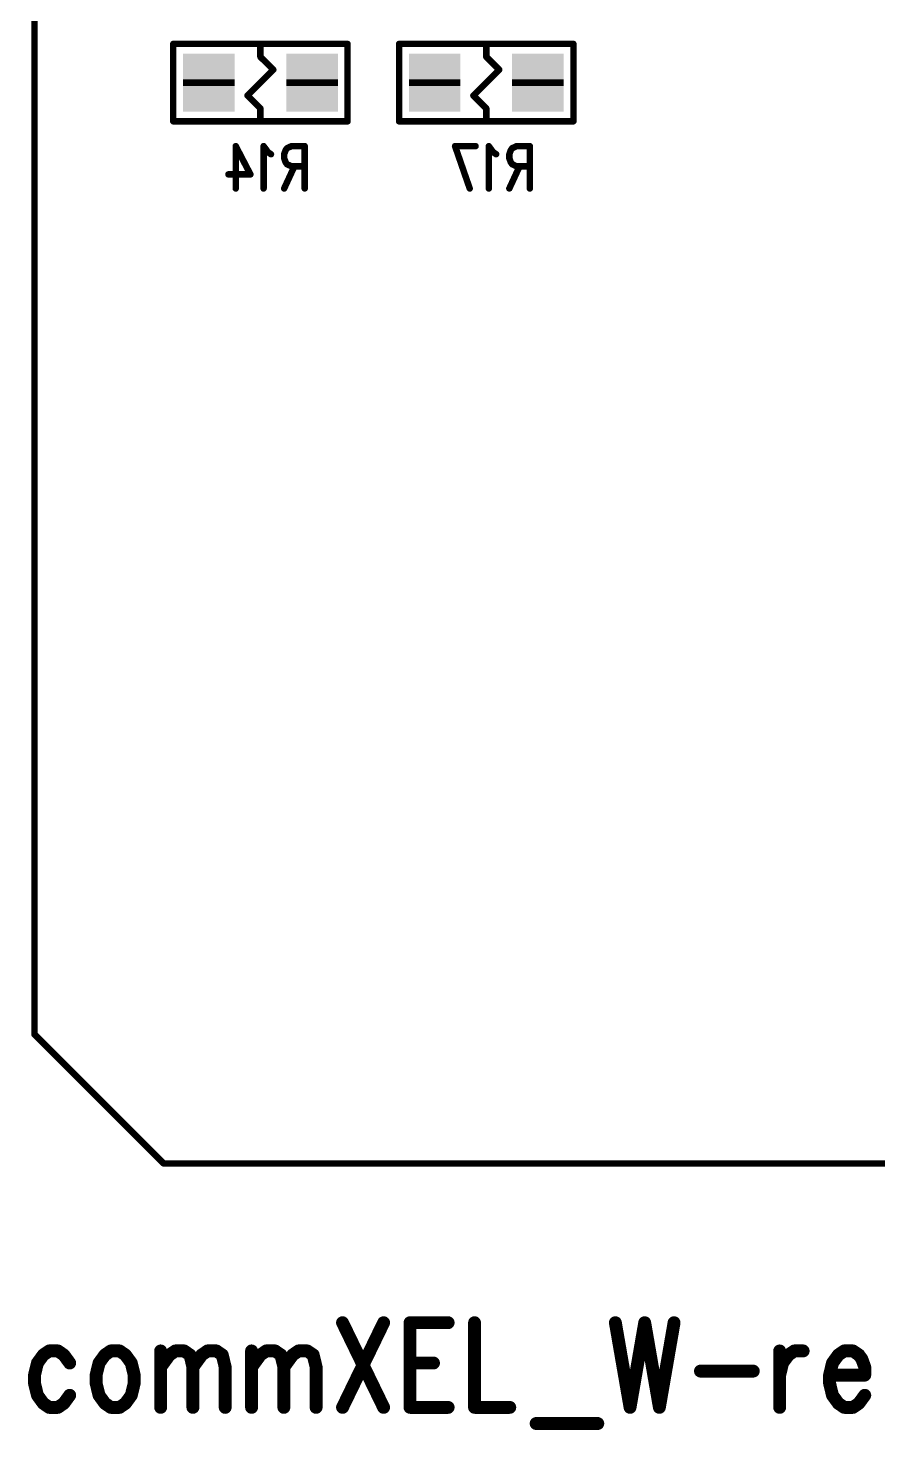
# Model space of a CAD drawing. Extents: x 99.9 to 126.1, y 95.7 to 155.
# Drawn here: x 99.9 to 113.07, y 95.87 to 117.6 of the extents above; entities that cross this region are included whole.
import ezdxf

# ---------------------------------------------------------------- set-up
doc = ezdxf.new("R2010")
doc.units = 0
doc.layers.get('0').update_dxf_attribs({"linetype": 'CONTINUOUS'})
doc.layers.add('MASK-BOTTOM_PHO', color=4, linetype='CONTINUOUS')
doc.layers.add('SILK-BOTTOM_PHO', color=5, linetype='CONTINUOUS')

# ---------------------------------------------------------------- blocks, each defined once
blk = doc.blocks.new('ROUND_1')
at = {"const_width": 0.050038}
blk.add_lwpolyline([(-0.025018, 0, 1), (0.025018, 0, 1)], format="xyb", close=True, dxfattribs=at)
blk = doc.blocks.new('ROUND_6')
at = {"const_width": 0.099948}
blk.add_lwpolyline([(-0.049974, 0, 1), (0.049974, 0, 1)], format="xyb", close=True, dxfattribs=at)
blk = doc.blocks.new('SQUARE_165')
blk.add_solid([(0.40005, 0.40005), (0.40005, -0.40005), (-0.40005, 0.40005), (-0.40005, -0.40005)])

msp = doc.modelspace()

# ---------------------------------------------------------------- linework, layer by layer
at = {"layer": 'MASK-BOTTOM_PHO'}
for points, const_width in [([(100.000054, 152.999948), (100.000054, 102.00005)], 0.100076), ([(102.700074, 116.700046), (102.700074, 116.800122)], 0.8001), ([(104.30002, 116.700046), (104.30002, 116.800122)], 0.8001), ([(106.19994, 116.700046), (106.19994, 116.800122)], 0.8001), ([(107.799886, 116.700046), (107.799886, 116.800122)], 0.8001), ([(100.000054, 102.00005), (102.00005, 100.000054)], 0.100076), ([(102.00005, 100.000054), (124.000006, 100.000054)], 0.100076), ([(104.772714, 97.531174), (105.408984, 96.218756)], 0.199898), ([(105.408984, 97.531174), (104.772714, 96.218756)], 0.199898), ([(105.818178, 97.531174), (105.818178, 96.218756)], 0.199898), ([(105.818178, 97.531174), (106.408982, 97.531174)], 0.199898), ([(106.818176, 97.531174), (106.818176, 96.218756)], 0.199898), ([(109.000036, 97.531174), (109.227366, 96.218756)], 0.199898), ([(109.454442, 97.531174), (109.227366, 96.218756)], 0.199898), ([(109.454442, 97.531174), (109.681772, 96.218756)], 0.199898), ([(109.909102, 97.531174), (109.681772, 96.218756)], 0.199898), ([(100.136452, 97.031302), (100.04552, 96.906334)], 0.199898), ([(100.227384, 97.093786), (100.136452, 97.031302)], 0.199898), ([(100.363528, 97.093786), (100.227384, 97.093786)], 0.199898), ([(100.45446, 97.031302), (100.363528, 97.093786)], 0.199898), ([(100.545392, 96.906334), (100.45446, 97.031302)], 0.199898), ([(101.090984, 97.031302), (101.000052, 96.906334)], 0.199898), ([(101.181916, 97.093786), (101.090984, 97.031302)], 0.199898), ([(101.31806, 97.093786), (101.181916, 97.093786)], 0.199898), ([(101.408992, 97.031302), (101.31806, 97.093786)], 0.199898), ([(101.499924, 96.906334), (101.408992, 97.031302)], 0.199898), ([(101.954584, 97.093786), (101.954584, 96.218756)], 0.199898), ([(101.954584, 96.84385), (102.090982, 97.031302)], 0.199898), ([(102.090982, 97.031302), (102.181914, 97.093786)], 0.199898), ([(102.181914, 97.093786), (102.318058, 97.093786)], 0.199898), ([(102.318058, 97.093786), (102.40899, 97.031302)], 0.199898), ([(102.40899, 97.031302), (102.454456, 96.84385)], 0.199898), ([(102.454456, 96.84385), (102.590854, 97.031302)], 0.199898), ([(102.590854, 97.031302), (102.681786, 97.093786)], 0.199898), ([(102.681786, 97.093786), (102.818184, 97.093786)], 0.199898), ([(102.818184, 97.093786), (102.909116, 97.031302)], 0.199898), ([(102.909116, 97.031302), (102.954582, 96.84385)], 0.199898), ([(103.363522, 97.093786), (103.363522, 96.218756)], 0.199898), ([(103.363522, 96.84385), (103.49992, 97.031302)], 0.199898), ([(103.49992, 97.031302), (103.590852, 97.093786)], 0.199898), ([(103.590852, 97.093786), (103.72725, 97.093786)], 0.199898), ([(103.72725, 97.093786), (103.818182, 97.031302)], 0.199898), ([(103.818182, 97.031302), (103.863648, 96.84385)], 0.199898), ([(103.863648, 96.84385), (104.000046, 97.031302)], 0.199898), ([(104.000046, 97.031302), (104.090978, 97.093786)], 0.199898), ([(104.090978, 97.093786), (104.227376, 97.093786)], 0.199898), ([(104.227376, 97.093786), (104.318308, 97.031302)], 0.199898), ([(104.318308, 97.031302), (104.36352, 96.84385)], 0.199898), ([(111.54537, 97.093786), (111.54537, 96.218756)], 0.199898), ([(111.590836, 96.906334), (111.681768, 97.031302)], 0.199898), ([(111.681768, 97.031302), (111.7727, 97.093786)], 0.199898), ([(111.7727, 97.093786), (111.909098, 97.093786)], 0.199898), ([(112.454436, 97.031302), (112.363758, 96.906334)], 0.199898), ([(112.545368, 97.093786), (112.454436, 97.031302)], 0.199898), ([(112.681766, 97.093786), (112.545368, 97.093786)], 0.199898), ([(112.772698, 97.031302), (112.681766, 97.093786)], 0.199898), ([(112.818164, 96.968818), (112.772698, 97.031302)], 0.199898), ([(100.04552, 96.906334), (100.000054, 96.718628)], 0.199898), ([(101.000052, 96.906334), (100.954586, 96.718628)], 0.199898), ([(101.54539, 96.718628), (101.499924, 96.906334)], 0.199898), ([(102.454456, 96.84385), (102.454456, 96.218756)], 0.199898), ([(102.954582, 96.84385), (102.954582, 96.218756)], 0.199898), ([(103.863648, 96.84385), (103.863648, 96.218756)], 0.199898), ([(104.36352, 96.84385), (104.36352, 96.218756)], 0.199898), ([(105.818178, 96.906334), (106.181906, 96.906334)], 0.199898), ([(111.54537, 96.718628), (111.590836, 96.906334)], 0.199898), ([(112.363758, 96.906334), (112.318292, 96.718628)], 0.199898), ([(112.86363, 96.84385), (112.818164, 96.968818)], 0.199898), ([(112.86363, 96.718628), (112.86363, 96.84385)], 0.199898), ([(100.000054, 96.718628), (100.000054, 96.59366)], 0.199898), ([(100.000054, 96.59366), (100.04552, 96.406208)], 0.199898), ([(100.954586, 96.718628), (100.954586, 96.59366)], 0.199898), ([(100.954586, 96.59366), (101.000052, 96.406208)], 0.199898), ([(101.499924, 96.406208), (101.54539, 96.59366)], 0.199898), ([(101.54539, 96.59366), (101.54539, 96.718628)], 0.199898), ([(110.318296, 96.781366), (111.13643, 96.781366)], 0.199898), ([(112.318292, 96.718628), (112.86363, 96.718628)], 0.199898), ([(112.318292, 96.718628), (112.318292, 96.59366)], 0.199898), ([(112.318292, 96.59366), (112.363758, 96.406208)], 0.199898), ([(100.04552, 96.406208), (100.136452, 96.28124)], 0.199898), ([(100.45446, 96.28124), (100.545392, 96.406208)], 0.199898), ([(101.000052, 96.406208), (101.090984, 96.28124)], 0.199898), ([(101.408992, 96.28124), (101.499924, 96.406208)], 0.199898), ([(112.363758, 96.406208), (112.454436, 96.28124)], 0.199898), ([(112.772698, 96.28124), (112.86363, 96.406208)], 0.199898), ([(100.136452, 96.28124), (100.227384, 96.218756)], 0.199898), ([(100.227384, 96.218756), (100.363528, 96.218756)], 0.199898), ([(100.363528, 96.218756), (100.45446, 96.28124)], 0.199898), ([(101.090984, 96.28124), (101.181916, 96.218756)], 0.199898), ([(101.181916, 96.218756), (101.31806, 96.218756)], 0.199898), ([(101.31806, 96.218756), (101.408992, 96.28124)], 0.199898), ([(105.818178, 96.218756), (106.408982, 96.218756)], 0.199898), ([(106.818176, 96.218756), (107.363514, 96.218756)], 0.199898), ([(112.454436, 96.28124), (112.545368, 96.218756)], 0.199898), ([(112.545368, 96.218756), (112.681766, 96.218756)], 0.199898), ([(112.681766, 96.218756), (112.772698, 96.28124)], 0.199898), ([(107.772708, 95.96882), (108.72724, 95.96882)], 0.199898)]:
    msp.add_lwpolyline(points, dxfattribs=dict(at, const_width=const_width))
at = {"layer": 'SILK-BOTTOM_PHO'}
for points, const_width in [([(100.000054, 152.999948), (100.000054, 102.00005)], 0.100076), ([(104.84993, 117.350032), (102.14991, 117.350032)], 0.100076), ([(102.14991, 117.350032), (102.14991, 116.149882)], 0.100076), ([(103.49992, 117.350032), (103.49992, 117.14988)], 0.100076), ([(104.84993, 116.149882), (104.84993, 117.350032)], 0.100076), ([(108.35005, 117.350032), (105.65003, 117.350032)], 0.100076), ([(105.65003, 117.350032), (105.65003, 116.149882)], 0.100076), ([(107.00004, 117.350032), (107.00004, 117.14988)], 0.100076), ([(108.35005, 116.149882), (108.35005, 117.350032)], 0.100076), ([(103.49992, 117.14988), (103.700072, 116.949982)], 0.100076), ([(107.00004, 117.14988), (107.199938, 116.949982)], 0.100076), ([(103.700072, 116.949982), (103.300022, 116.549932)], 0.100076), ([(107.199938, 116.949982), (106.799888, 116.549932)], 0.100076), ([(103.300022, 116.549932), (103.49992, 116.350034)], 0.100076), ([(106.799888, 116.549932), (107.00004, 116.350034)], 0.100076), ([(103.49992, 116.350034), (103.49992, 116.149882)], 0.100076), ([(107.00004, 116.350034), (107.00004, 116.149882)], 0.100076), ([(102.14991, 116.149882), (104.84993, 116.149882)], 0.100076), ([(105.65003, 116.149882), (108.35005, 116.149882)], 0.100076), ([(103.118158, 115.76558), (103.345488, 115.328192)], 0.100076), ([(103.118158, 115.76558), (103.118158, 115.109498)], 0.100076), ([(103.618284, 115.671854), (103.549958, 115.76558)], 0.100076), ([(103.549958, 115.76558), (103.549958, 115.109498)], 0.100076), ([(103.981758, 115.76558), (103.913686, 115.734338)], 0.100076), ([(104.186482, 115.76558), (103.981758, 115.76558)], 0.100076), ([(104.186482, 115.76558), (104.186482, 115.109498)], 0.100076), ([(106.515916, 115.76558), (106.743246, 115.109498)], 0.100076), ([(106.834178, 115.76558), (106.515916, 115.76558)], 0.100076), ([(107.10672, 115.671854), (107.038648, 115.76558)], 0.100076), ([(107.038648, 115.76558), (107.038648, 115.109498)], 0.100076), ([(107.470448, 115.76558), (107.402376, 115.734338)], 0.100076), ([(107.674918, 115.76558), (107.470448, 115.76558)], 0.100076), ([(107.674918, 115.76558), (107.674918, 115.109498)], 0.100076), ([(103.66375, 115.640612), (103.618284, 115.671854)], 0.100076), ([(103.890826, 115.703096), (103.86822, 115.640612)], 0.100076), ([(103.86822, 115.640612), (103.86822, 115.578128)], 0.100076), ([(103.86822, 115.578128), (103.890826, 115.515644)], 0.100076), ([(103.913686, 115.734338), (103.890826, 115.703096)], 0.100076), ([(107.152186, 115.640612), (107.10672, 115.671854)], 0.100076), ([(107.379516, 115.703096), (107.35691, 115.640612)], 0.100076), ([(107.35691, 115.640612), (107.35691, 115.578128)], 0.100076), ([(107.35691, 115.578128), (107.379516, 115.515644)], 0.100076), ([(107.402376, 115.734338), (107.379516, 115.703096)], 0.100076), ([(103.345488, 115.328192), (103.00462, 115.328192)], 0.100076), ([(104.027224, 115.45316), (103.86822, 115.109498)], 0.100076), ([(103.890826, 115.515644), (103.913686, 115.484402)], 0.100076), ([(103.913686, 115.484402), (103.981758, 115.45316)], 0.100076), ([(103.981758, 115.45316), (104.186482, 115.45316)], 0.100076), ([(107.515914, 115.45316), (107.35691, 115.109498)], 0.100076), ([(107.379516, 115.515644), (107.402376, 115.484402)], 0.100076), ([(107.402376, 115.484402), (107.470448, 115.45316)], 0.100076), ([(107.470448, 115.45316), (107.674918, 115.45316)], 0.100076), ([(100.000054, 102.00005), (102.00005, 100.000054)], 0.100076), ([(102.00005, 100.000054), (124.000006, 100.000054)], 0.100076), ([(104.772714, 97.531174), (105.408984, 96.218756)], 0.199898), ([(105.408984, 97.531174), (104.772714, 96.218756)], 0.199898), ([(105.818178, 97.531174), (105.818178, 96.218756)], 0.199898), ([(105.818178, 97.531174), (106.408982, 97.531174)], 0.199898), ([(106.818176, 97.531174), (106.818176, 96.218756)], 0.199898), ([(109.000036, 97.531174), (109.227366, 96.218756)], 0.199898), ([(109.454442, 97.531174), (109.227366, 96.218756)], 0.199898), ([(109.454442, 97.531174), (109.681772, 96.218756)], 0.199898), ([(109.909102, 97.531174), (109.681772, 96.218756)], 0.199898), ([(100.136452, 97.031302), (100.04552, 96.906334)], 0.199898), ([(100.227384, 97.093786), (100.136452, 97.031302)], 0.199898), ([(100.363528, 97.093786), (100.227384, 97.093786)], 0.199898), ([(100.45446, 97.031302), (100.363528, 97.093786)], 0.199898), ([(100.545392, 96.906334), (100.45446, 97.031302)], 0.199898), ([(101.090984, 97.031302), (101.000052, 96.906334)], 0.199898), ([(101.181916, 97.093786), (101.090984, 97.031302)], 0.199898), ([(101.31806, 97.093786), (101.181916, 97.093786)], 0.199898), ([(101.408992, 97.031302), (101.31806, 97.093786)], 0.199898), ([(101.499924, 96.906334), (101.408992, 97.031302)], 0.199898), ([(101.954584, 97.093786), (101.954584, 96.218756)], 0.199898), ([(101.954584, 96.84385), (102.090982, 97.031302)], 0.199898), ([(102.090982, 97.031302), (102.181914, 97.093786)], 0.199898), ([(102.181914, 97.093786), (102.318058, 97.093786)], 0.199898), ([(102.318058, 97.093786), (102.40899, 97.031302)], 0.199898), ([(102.40899, 97.031302), (102.454456, 96.84385)], 0.199898), ([(102.454456, 96.84385), (102.590854, 97.031302)], 0.199898), ([(102.590854, 97.031302), (102.681786, 97.093786)], 0.199898), ([(102.681786, 97.093786), (102.818184, 97.093786)], 0.199898), ([(102.818184, 97.093786), (102.909116, 97.031302)], 0.199898), ([(102.909116, 97.031302), (102.954582, 96.84385)], 0.199898), ([(103.363522, 97.093786), (103.363522, 96.218756)], 0.199898), ([(103.363522, 96.84385), (103.49992, 97.031302)], 0.199898), ([(103.49992, 97.031302), (103.590852, 97.093786)], 0.199898), ([(103.590852, 97.093786), (103.72725, 97.093786)], 0.199898), ([(103.72725, 97.093786), (103.818182, 97.031302)], 0.199898), ([(103.818182, 97.031302), (103.863648, 96.84385)], 0.199898), ([(103.863648, 96.84385), (104.000046, 97.031302)], 0.199898), ([(104.000046, 97.031302), (104.090978, 97.093786)], 0.199898), ([(104.090978, 97.093786), (104.227376, 97.093786)], 0.199898), ([(104.227376, 97.093786), (104.318308, 97.031302)], 0.199898), ([(104.318308, 97.031302), (104.36352, 96.84385)], 0.199898), ([(111.54537, 97.093786), (111.54537, 96.218756)], 0.199898), ([(111.590836, 96.906334), (111.681768, 97.031302)], 0.199898), ([(111.681768, 97.031302), (111.7727, 97.093786)], 0.199898), ([(111.7727, 97.093786), (111.909098, 97.093786)], 0.199898), ([(112.454436, 97.031302), (112.363758, 96.906334)], 0.199898), ([(112.545368, 97.093786), (112.454436, 97.031302)], 0.199898), ([(112.681766, 97.093786), (112.545368, 97.093786)], 0.199898), ([(112.772698, 97.031302), (112.681766, 97.093786)], 0.199898), ([(112.818164, 96.968818), (112.772698, 97.031302)], 0.199898), ([(100.04552, 96.906334), (100.000054, 96.718628)], 0.199898), ([(101.000052, 96.906334), (100.954586, 96.718628)], 0.199898), ([(101.54539, 96.718628), (101.499924, 96.906334)], 0.199898), ([(102.454456, 96.84385), (102.454456, 96.218756)], 0.199898), ([(102.954582, 96.84385), (102.954582, 96.218756)], 0.199898), ([(103.863648, 96.84385), (103.863648, 96.218756)], 0.199898), ([(104.36352, 96.84385), (104.36352, 96.218756)], 0.199898), ([(105.818178, 96.906334), (106.181906, 96.906334)], 0.199898), ([(111.54537, 96.718628), (111.590836, 96.906334)], 0.199898), ([(112.363758, 96.906334), (112.318292, 96.718628)], 0.199898), ([(112.86363, 96.84385), (112.818164, 96.968818)], 0.199898), ([(112.86363, 96.718628), (112.86363, 96.84385)], 0.199898), ([(100.000054, 96.718628), (100.000054, 96.59366)], 0.199898), ([(100.000054, 96.59366), (100.04552, 96.406208)], 0.199898), ([(100.954586, 96.718628), (100.954586, 96.59366)], 0.199898), ([(100.954586, 96.59366), (101.000052, 96.406208)], 0.199898), ([(101.499924, 96.406208), (101.54539, 96.59366)], 0.199898), ([(101.54539, 96.59366), (101.54539, 96.718628)], 0.199898), ([(110.318296, 96.781366), (111.13643, 96.781366)], 0.199898), ([(112.318292, 96.718628), (112.86363, 96.718628)], 0.199898), ([(112.318292, 96.718628), (112.318292, 96.59366)], 0.199898), ([(112.318292, 96.59366), (112.363758, 96.406208)], 0.199898), ([(100.04552, 96.406208), (100.136452, 96.28124)], 0.199898), ([(100.45446, 96.28124), (100.545392, 96.406208)], 0.199898), ([(101.000052, 96.406208), (101.090984, 96.28124)], 0.199898), ([(101.408992, 96.28124), (101.499924, 96.406208)], 0.199898), ([(112.363758, 96.406208), (112.454436, 96.28124)], 0.199898), ([(112.772698, 96.28124), (112.86363, 96.406208)], 0.199898), ([(100.136452, 96.28124), (100.227384, 96.218756)], 0.199898), ([(100.227384, 96.218756), (100.363528, 96.218756)], 0.199898), ([(100.363528, 96.218756), (100.45446, 96.28124)], 0.199898), ([(101.090984, 96.28124), (101.181916, 96.218756)], 0.199898), ([(101.181916, 96.218756), (101.31806, 96.218756)], 0.199898), ([(101.31806, 96.218756), (101.408992, 96.28124)], 0.199898), ([(105.818178, 96.218756), (106.408982, 96.218756)], 0.199898), ([(106.818176, 96.218756), (107.363514, 96.218756)], 0.199898), ([(112.454436, 96.28124), (112.545368, 96.218756)], 0.199898), ([(112.545368, 96.218756), (112.681766, 96.218756)], 0.199898), ([(112.681766, 96.218756), (112.772698, 96.28124)], 0.199898), ([(107.772708, 95.96882), (108.72724, 95.96882)], 0.199898)]:
    msp.add_lwpolyline(points, dxfattribs=dict(at, const_width=const_width))

# ---------------------------------------------------------------- block references
at = {"layer": 'MASK-BOTTOM_PHO'}
for name, p in [('SQUARE_165', (102.700074, 116.800122)), ('SQUARE_165', (104.30002, 116.800122)), ('SQUARE_165', (106.19994, 116.800122)), ('SQUARE_165', (107.799886, 116.800122)), ('SQUARE_165', (102.700074, 116.700046)), ('SQUARE_165', (104.30002, 116.700046)), ('SQUARE_165', (106.19994, 116.700046)), ('SQUARE_165', (107.799886, 116.700046)), ('ROUND_1', (100.000054, 102.00005)), ('ROUND_1', (100.000054, 102.00005)), ('ROUND_1', (102.00005, 100.000054)), ('ROUND_6', (104.772714, 97.531174)), ('ROUND_6', (105.408984, 97.531174)), ('ROUND_6', (105.818178, 97.531174)), ('ROUND_6', (105.818178, 97.531174)), ('ROUND_6', (106.408982, 97.531174)), ('ROUND_6', (106.818176, 97.531174)), ('ROUND_6', (109.000036, 97.531174)), ('ROUND_6', (109.454442, 97.531174)), ('ROUND_6', (109.454442, 97.531174)), ('ROUND_6', (109.909102, 97.531174)), ('ROUND_6', (100.136452, 97.031302)), ('ROUND_6', (100.227384, 97.093786)), ('ROUND_6', (100.363528, 97.093786)), ('ROUND_6', (100.45446, 97.031302)), ('ROUND_6', (101.090984, 97.031302)), ('ROUND_6', (101.181916, 97.093786)), ('ROUND_6', (101.181916, 97.093786)), ('ROUND_6', (101.31806, 97.093786)), ('ROUND_6', (101.408992, 97.031302)), ('ROUND_6', (101.954584, 97.093786)), ('ROUND_6', (102.090982, 97.031302)), ('ROUND_6', (102.181914, 97.093786)), ('ROUND_6', (102.318058, 97.093786)), ('ROUND_6', (102.40899, 97.031302)), ('ROUND_6', (102.590854, 97.031302)), ('ROUND_6', (102.681786, 97.093786)), ('ROUND_6', (102.818184, 97.093786)), ('ROUND_6', (102.909116, 97.031302)), ('ROUND_6', (103.363522, 97.093786)), ('ROUND_6', (103.49992, 97.031302)), ('ROUND_6', (103.590852, 97.093786)), ('ROUND_6', (103.72725, 97.093786)), ('ROUND_6', (103.818182, 97.031302)), ('ROUND_6', (104.000046, 97.031302)), ('ROUND_6', (104.090978, 97.093786)), ('ROUND_6', (104.227376, 97.093786)), ('ROUND_6', (104.318308, 97.031302)), ('ROUND_6', (104.318308, 97.031302)), ('ROUND_6', (111.54537, 97.093786)), ('ROUND_6', (111.681768, 97.031302)), ('ROUND_6', (111.7727, 97.093786)), ('ROUND_6', (111.909098, 97.093786)), ('ROUND_6', (112.454436, 97.031302)), ('ROUND_6', (112.545368, 97.093786)), ('ROUND_6', (112.681766, 97.093786)), ('ROUND_6', (112.772698, 97.031302)), ('ROUND_6', (100.04552, 96.906334)), ('ROUND_6', (100.545392, 96.906334)), ('ROUND_6', (101.000052, 96.906334)), ('ROUND_6', (101.499924, 96.906334)), ('ROUND_6', (101.954584, 96.84385)), ('ROUND_6', (102.454456, 96.84385)), ('ROUND_6', (102.454456, 96.84385)), ('ROUND_6', (102.954582, 96.84385)), ('ROUND_6', (103.363522, 96.84385)), ('ROUND_6', (103.863648, 96.84385)), ('ROUND_6', (103.863648, 96.84385)), ('ROUND_6', (104.36352, 96.84385)), ('ROUND_6', (105.818178, 96.906334)), ('ROUND_6', (106.181906, 96.906334)), ('ROUND_6', (111.590836, 96.906334)), ('ROUND_6', (112.363758, 96.906334)), ('ROUND_6', (112.818164, 96.968818)), ('ROUND_6', (112.86363, 96.84385)), ('ROUND_6', (100.000054, 96.718628)), ('ROUND_6', (100.000054, 96.59366)), ('ROUND_6', (100.954586, 96.718628)), ('ROUND_6', (100.954586, 96.59366)), ('ROUND_6', (101.54539, 96.718628)), ('ROUND_6', (101.54539, 96.59366)), ('ROUND_6', (110.318296, 96.781366)), ('ROUND_6', (111.13643, 96.781366)), ('ROUND_6', (111.54537, 96.718628)), ('ROUND_6', (112.318292, 96.718628)), ('ROUND_6', (112.318292, 96.718628)), ('ROUND_6', (112.318292, 96.59366)), ('ROUND_6', (112.86363, 96.718628)), ('ROUND_6', (100.04552, 96.406208)), ('ROUND_6', (100.545392, 96.406208)), ('ROUND_6', (101.000052, 96.406208)), ('ROUND_6', (101.499924, 96.406208)), ('ROUND_6', (112.363758, 96.406208)), ('ROUND_6', (112.86363, 96.406208)), ('ROUND_6', (100.136452, 96.28124)), ('ROUND_6', (100.227384, 96.218756)), ('ROUND_6', (100.363528, 96.218756)), ('ROUND_6', (100.45446, 96.28124)), ('ROUND_6', (101.090984, 96.28124)), ('ROUND_6', (101.181916, 96.218756)), ('ROUND_6', (101.31806, 96.218756)), ('ROUND_6', (101.408992, 96.28124)), ('ROUND_6', (101.954584, 96.218756)), ('ROUND_6', (102.454456, 96.218756)), ('ROUND_6', (102.954582, 96.218756)), ('ROUND_6', (103.363522, 96.218756)), ('ROUND_6', (103.863648, 96.218756)), ('ROUND_6', (104.36352, 96.218756)), ('ROUND_6', (104.772714, 96.218756)), ('ROUND_6', (105.408984, 96.218756)), ('ROUND_6', (105.818178, 96.218756)), ('ROUND_6', (105.818178, 96.218756)), ('ROUND_6', (106.408982, 96.218756)), ('ROUND_6', (106.818176, 96.218756)), ('ROUND_6', (107.363514, 96.218756)), ('ROUND_6', (109.227366, 96.218756)), ('ROUND_6', (109.227366, 96.218756)), ('ROUND_6', (109.681772, 96.218756)), ('ROUND_6', (109.681772, 96.218756)), ('ROUND_6', (111.54537, 96.218756)), ('ROUND_6', (112.454436, 96.28124)), ('ROUND_6', (112.545368, 96.218756)), ('ROUND_6', (112.681766, 96.218756)), ('ROUND_6', (112.772698, 96.28124)), ('ROUND_6', (107.772708, 95.96882)), ('ROUND_6', (108.72724, 95.96882))]:
    msp.add_blockref(name, p, dxfattribs=at)
at = {"layer": 'SILK-BOTTOM_PHO'}
for name, p in [('ROUND_1', (102.14991, 117.350032)), ('ROUND_1', (103.49992, 117.350032)), ('ROUND_1', (104.84993, 117.350032)), ('ROUND_1', (104.84993, 117.350032)), ('ROUND_1', (105.65003, 117.350032)), ('ROUND_1', (107.00004, 117.350032)), ('ROUND_1', (108.35005, 117.350032)), ('ROUND_1', (108.35005, 117.350032)), ('ROUND_1', (103.49992, 117.14988)), ('ROUND_1', (107.00004, 117.14988)), ('ROUND_1', (103.700072, 116.949982)), ('ROUND_1', (107.199938, 116.949982)), ('ROUND_1', (103.300022, 116.549932)), ('ROUND_1', (106.799888, 116.549932)), ('ROUND_1', (103.49992, 116.350034)), ('ROUND_1', (107.00004, 116.350034)), ('ROUND_1', (102.14991, 116.149882)), ('ROUND_1', (103.49992, 116.149882)), ('ROUND_1', (104.84993, 116.149882)), ('ROUND_1', (105.65003, 116.149882)), ('ROUND_1', (107.00004, 116.149882)), ('ROUND_1', (108.35005, 116.149882)), ('ROUND_1', (103.118158, 115.76558)), ('ROUND_1', (103.118158, 115.76558)), ('ROUND_1', (103.549958, 115.76558)), ('ROUND_1', (103.981758, 115.76558)), ('ROUND_1', (104.186482, 115.76558)), ('ROUND_1', (104.186482, 115.76558)), ('ROUND_1', (106.515916, 115.76558)), ('ROUND_1', (106.515916, 115.76558)), ('ROUND_1', (106.834178, 115.76558)), ('ROUND_1', (107.038648, 115.76558)), ('ROUND_1', (107.470448, 115.76558)), ('ROUND_1', (107.674918, 115.76558)), ('ROUND_1', (107.674918, 115.76558)), ('ROUND_1', (103.618284, 115.671854)), ('ROUND_1', (103.66375, 115.640612)), ('ROUND_1', (103.86822, 115.640612)), ('ROUND_1', (103.86822, 115.578128)), ('ROUND_1', (103.890826, 115.703096)), ('ROUND_1', (103.913686, 115.734338)), ('ROUND_1', (107.10672, 115.671854)), ('ROUND_1', (107.152186, 115.640612)), ('ROUND_1', (107.35691, 115.640612)), ('ROUND_1', (107.35691, 115.578128)), ('ROUND_1', (107.379516, 115.703096)), ('ROUND_1', (107.402376, 115.734338)), ('ROUND_1', (103.00462, 115.328192)), ('ROUND_1', (103.345488, 115.328192)), ('ROUND_1', (103.890826, 115.515644)), ('ROUND_1', (103.913686, 115.484402)), ('ROUND_1', (103.981758, 115.45316)), ('ROUND_1', (104.027224, 115.45316)), ('ROUND_1', (104.186482, 115.45316)), ('ROUND_1', (107.379516, 115.515644)), ('ROUND_1', (107.402376, 115.484402)), ('ROUND_1', (107.470448, 115.45316)), ('ROUND_1', (107.515914, 115.45316)), ('ROUND_1', (107.674918, 115.45316)), ('ROUND_1', (103.118158, 115.109498)), ('ROUND_1', (103.549958, 115.109498)), ('ROUND_1', (103.86822, 115.109498)), ('ROUND_1', (104.186482, 115.109498)), ('ROUND_1', (106.743246, 115.109498)), ('ROUND_1', (107.038648, 115.109498)), ('ROUND_1', (107.35691, 115.109498)), ('ROUND_1', (107.674918, 115.109498)), ('ROUND_1', (100.000054, 102.00005)), ('ROUND_1', (100.000054, 102.00005)), ('ROUND_1', (102.00005, 100.000054)), ('ROUND_6', (104.772714, 97.531174)), ('ROUND_6', (105.408984, 97.531174)), ('ROUND_6', (105.818178, 97.531174)), ('ROUND_6', (105.818178, 97.531174)), ('ROUND_6', (106.408982, 97.531174)), ('ROUND_6', (106.818176, 97.531174)), ('ROUND_6', (109.000036, 97.531174)), ('ROUND_6', (109.454442, 97.531174)), ('ROUND_6', (109.454442, 97.531174)), ('ROUND_6', (109.909102, 97.531174)), ('ROUND_6', (100.136452, 97.031302)), ('ROUND_6', (100.227384, 97.093786)), ('ROUND_6', (100.363528, 97.093786)), ('ROUND_6', (100.45446, 97.031302)), ('ROUND_6', (101.090984, 97.031302)), ('ROUND_6', (101.181916, 97.093786)), ('ROUND_6', (101.181916, 97.093786)), ('ROUND_6', (101.31806, 97.093786)), ('ROUND_6', (101.408992, 97.031302)), ('ROUND_6', (101.954584, 97.093786)), ('ROUND_6', (102.090982, 97.031302)), ('ROUND_6', (102.181914, 97.093786)), ('ROUND_6', (102.318058, 97.093786)), ('ROUND_6', (102.40899, 97.031302)), ('ROUND_6', (102.590854, 97.031302)), ('ROUND_6', (102.681786, 97.093786)), ('ROUND_6', (102.818184, 97.093786)), ('ROUND_6', (102.909116, 97.031302)), ('ROUND_6', (103.363522, 97.093786)), ('ROUND_6', (103.49992, 97.031302)), ('ROUND_6', (103.590852, 97.093786)), ('ROUND_6', (103.72725, 97.093786)), ('ROUND_6', (103.818182, 97.031302)), ('ROUND_6', (104.000046, 97.031302)), ('ROUND_6', (104.090978, 97.093786)), ('ROUND_6', (104.227376, 97.093786)), ('ROUND_6', (104.318308, 97.031302)), ('ROUND_6', (104.318308, 97.031302)), ('ROUND_6', (111.54537, 97.093786)), ('ROUND_6', (111.681768, 97.031302)), ('ROUND_6', (111.7727, 97.093786)), ('ROUND_6', (111.909098, 97.093786)), ('ROUND_6', (112.454436, 97.031302)), ('ROUND_6', (112.545368, 97.093786)), ('ROUND_6', (112.681766, 97.093786)), ('ROUND_6', (112.772698, 97.031302)), ('ROUND_6', (100.04552, 96.906334)), ('ROUND_6', (100.545392, 96.906334)), ('ROUND_6', (101.000052, 96.906334)), ('ROUND_6', (101.499924, 96.906334)), ('ROUND_6', (101.954584, 96.84385)), ('ROUND_6', (102.454456, 96.84385)), ('ROUND_6', (102.454456, 96.84385)), ('ROUND_6', (102.954582, 96.84385)), ('ROUND_6', (103.363522, 96.84385)), ('ROUND_6', (103.863648, 96.84385)), ('ROUND_6', (103.863648, 96.84385)), ('ROUND_6', (104.36352, 96.84385)), ('ROUND_6', (105.818178, 96.906334)), ('ROUND_6', (106.181906, 96.906334)), ('ROUND_6', (111.590836, 96.906334)), ('ROUND_6', (112.363758, 96.906334)), ('ROUND_6', (112.818164, 96.968818)), ('ROUND_6', (112.86363, 96.84385)), ('ROUND_6', (100.000054, 96.718628)), ('ROUND_6', (100.000054, 96.59366)), ('ROUND_6', (100.954586, 96.718628)), ('ROUND_6', (100.954586, 96.59366)), ('ROUND_6', (101.54539, 96.718628)), ('ROUND_6', (101.54539, 96.59366)), ('ROUND_6', (110.318296, 96.781366)), ('ROUND_6', (111.13643, 96.781366)), ('ROUND_6', (111.54537, 96.718628)), ('ROUND_6', (112.318292, 96.718628)), ('ROUND_6', (112.318292, 96.718628)), ('ROUND_6', (112.318292, 96.59366)), ('ROUND_6', (112.86363, 96.718628)), ('ROUND_6', (100.04552, 96.406208)), ('ROUND_6', (100.545392, 96.406208)), ('ROUND_6', (101.000052, 96.406208)), ('ROUND_6', (101.499924, 96.406208)), ('ROUND_6', (112.363758, 96.406208)), ('ROUND_6', (112.86363, 96.406208)), ('ROUND_6', (100.136452, 96.28124)), ('ROUND_6', (100.227384, 96.218756)), ('ROUND_6', (100.363528, 96.218756)), ('ROUND_6', (100.45446, 96.28124)), ('ROUND_6', (101.090984, 96.28124)), ('ROUND_6', (101.181916, 96.218756)), ('ROUND_6', (101.31806, 96.218756)), ('ROUND_6', (101.408992, 96.28124)), ('ROUND_6', (101.954584, 96.218756)), ('ROUND_6', (102.454456, 96.218756)), ('ROUND_6', (102.954582, 96.218756)), ('ROUND_6', (103.363522, 96.218756)), ('ROUND_6', (103.863648, 96.218756)), ('ROUND_6', (104.36352, 96.218756)), ('ROUND_6', (104.772714, 96.218756)), ('ROUND_6', (105.408984, 96.218756)), ('ROUND_6', (105.818178, 96.218756)), ('ROUND_6', (105.818178, 96.218756)), ('ROUND_6', (106.408982, 96.218756)), ('ROUND_6', (106.818176, 96.218756)), ('ROUND_6', (107.363514, 96.218756)), ('ROUND_6', (109.227366, 96.218756)), ('ROUND_6', (109.227366, 96.218756)), ('ROUND_6', (109.681772, 96.218756)), ('ROUND_6', (109.681772, 96.218756)), ('ROUND_6', (111.54537, 96.218756)), ('ROUND_6', (112.454436, 96.28124)), ('ROUND_6', (112.545368, 96.218756)), ('ROUND_6', (112.681766, 96.218756)), ('ROUND_6', (112.772698, 96.28124)), ('ROUND_6', (107.772708, 95.96882)), ('ROUND_6', (108.72724, 95.96882))]:
    msp.add_blockref(name, p, dxfattribs=at)

doc.saveas('drawing.dxf')
